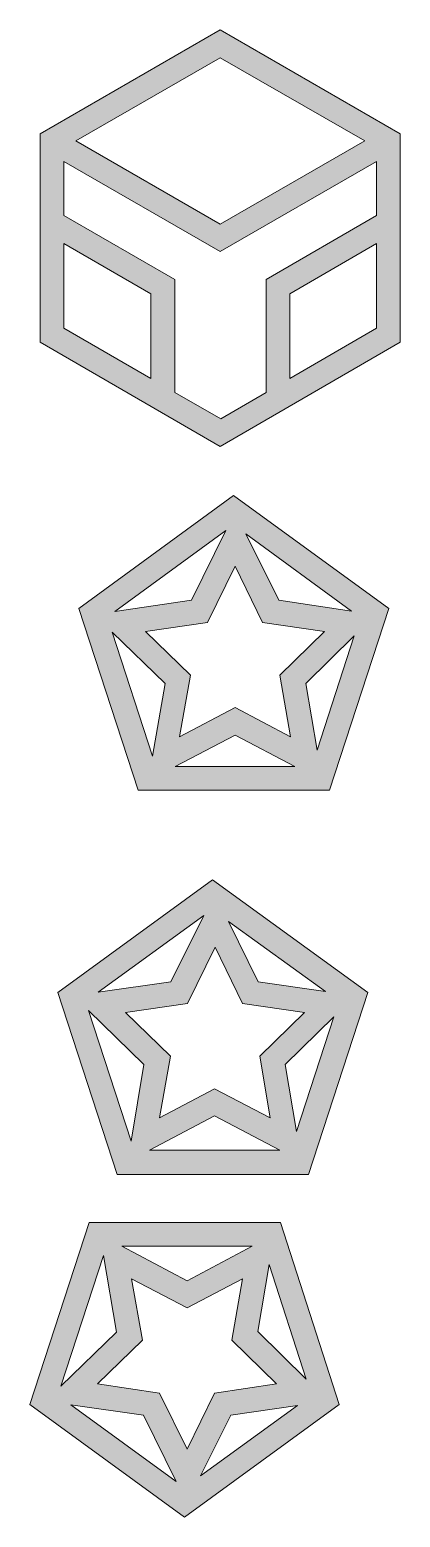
# Model space of a CAD drawing. Header units: millimetres. Extents: x -141 to 330, y -120 to 328.
# Drawn here: x 213.2 to 237.5, y -117.4 to -20.1 of the extents above; entities that cross this region are included whole.
import ezdxf

# ---------------------------------------------------------------- set-up
doc = ezdxf.new("R2010")
doc.units = ezdxf.units.MM
doc.header["$MEASUREMENT"] = 0
doc.layers.add('Layer 1', color=7, linetype='Continuous', lineweight=0)

msp = doc.modelspace()

# ---------------------------------------------------------------- hatches: boundary and pattern name
at = {"layer": 'Layer 1', "true_color": 0x231f20, "transparency": 33554687}
h = msp.add_hatch(color=250, dxfattribs=at)
h.dxf.hatch_style = 2
edge = h.paths.add_edge_path()
edge.add_spline(control_points=[(230.258, -42.933), (230.258, -42.933), (230.258, -37.394), (230.258, -37.394), (230.258, -37.394), (235.938, -34.114), (235.938, -34.114), (235.938, -34.114), (235.938, -39.652), (235.938, -39.652), (235.938, -39.652), (230.258, -42.933), (230.258, -42.933)], knot_values=[0, 0, 0, 0, 1, 1, 1, 2, 2, 2, 3, 3, 3, 4, 4, 4, 4], degree=3, periodic=0)
edge = h.paths.add_edge_path()
edge.add_spline(control_points=[(222.744, -43.85), (222.744, -43.85), (222.744, -36.477), (222.744, -36.477), (222.744, -36.477), (215.477, -32.279), (215.477, -32.279), (215.477, -32.279), (215.477, -28.751), (215.477, -28.751), (215.477, -28.751), (225.707, -34.643), (225.707, -34.643), (225.707, -34.643), (235.938, -28.751), (235.938, -28.751), (235.938, -28.751), (235.938, -32.279), (235.938, -32.279), (235.938, -32.279), (228.706, -36.477), (228.706, -36.477), (228.706, -36.477), (228.706, -43.85), (228.706, -43.85), (228.706, -43.85), (225.743, -45.579), (225.743, -45.579), (225.743, -45.579), (222.744, -43.85), (222.744, -43.85)], knot_values=[0, 0, 0, 0, 1, 1, 1, 2, 2, 2, 3, 3, 3, 4, 4, 4, 5, 5, 5, 6, 6, 6, 7, 7, 7, 8, 8, 8, 9, 9, 9, 10, 10, 10, 10], degree=3, periodic=0)
edge = h.paths.add_edge_path()
edge.add_spline(control_points=[(215.477, -34.114), (215.477, -34.114), (221.156, -37.394), (221.156, -37.394), (221.156, -37.394), (221.156, -42.933), (221.156, -42.933), (221.156, -42.933), (215.477, -39.652), (215.477, -39.652), (215.477, -39.652), (215.477, -34.114), (215.477, -34.114)], knot_values=[0, 0, 0, 0, 1, 1, 1, 2, 2, 2, 3, 3, 3, 4, 4, 4, 4], degree=3, periodic=0)
edge = h.paths.add_edge_path()
edge.add_spline(control_points=[(235.162, -27.411), (235.162, -27.411), (225.707, -32.844), (225.707, -32.844), (225.707, -32.844), (216.253, -27.411), (216.253, -27.411), (216.253, -27.411), (225.707, -21.978), (225.707, -21.978), (225.707, -21.978), (235.162, -27.411), (235.162, -27.411)], knot_values=[0, 0, 0, 0, 1, 1, 1, 2, 2, 2, 3, 3, 3, 4, 4, 4, 4], degree=3, periodic=0)
edge = h.paths.add_edge_path()
edge.add_spline(control_points=[(225.707, -20.144), (225.707, -20.144), (213.924, -26.952), (213.924, -26.952), (213.924, -26.952), (213.924, -40.569), (213.924, -40.569), (213.924, -40.569), (225.707, -47.378), (225.707, -47.378), (225.707, -47.378), (237.49, -40.569), (237.49, -40.569), (237.49, -40.569), (237.49, -26.952), (237.49, -26.952), (237.49, -26.952), (225.707, -20.144), (225.707, -20.144)], knot_values=[0, 0, 0, 0, 1, 1, 1, 2, 2, 2, 3, 3, 3, 4, 4, 4, 5, 5, 5, 6, 6, 6, 6], degree=3, periodic=0)
h = msp.add_hatch(color=250, dxfattribs=at)
h.dxf.hatch_style = 2
edge = h.paths.add_edge_path()
edge.add_spline(control_points=[(232.04, -67.239), (232.04, -67.239), (231.299, -62.865), (231.299, -62.865), (231.299, -62.865), (234.474, -59.761), (234.474, -59.761), (234.474, -59.761), (232.04, -67.239), (232.04, -67.239)], knot_values=[0, 0, 0, 0, 1, 1, 1, 2, 2, 2, 3, 3, 3, 3], degree=3, periodic=0)
edge = h.paths.add_edge_path()
edge.add_spline(control_points=[(218.634, -59.514), (218.634, -59.514), (222.091, -62.865), (222.091, -62.865), (222.091, -62.865), (221.28, -67.627), (221.28, -67.627), (221.28, -67.627), (218.634, -59.514), (218.634, -59.514)], knot_values=[0, 0, 0, 0, 1, 1, 1, 2, 2, 2, 3, 3, 3, 3], degree=3, periodic=0)
edge = h.paths.add_edge_path()
edge.add_spline(control_points=[(229.535, -57.432), (229.535, -57.432), (227.383, -53.093), (227.383, -53.093), (227.383, -53.093), (234.297, -58.138), (234.297, -58.138), (234.297, -58.138), (229.535, -57.432), (229.535, -57.432)], knot_values=[0, 0, 0, 0, 1, 1, 1, 2, 2, 2, 3, 3, 3, 3], degree=3, periodic=0)
edge = h.paths.add_edge_path()
edge.add_spline(control_points=[(218.81, -58.173), (218.81, -58.173), (226.078, -52.881), (226.078, -52.881), (226.078, -52.881), (223.82, -57.432), (223.82, -57.432), (223.82, -57.432), (218.81, -58.173), (218.81, -58.173)], knot_values=[0, 0, 0, 0, 1, 1, 1, 2, 2, 2, 3, 3, 3, 3], degree=3, periodic=0)
edge = h.paths.add_edge_path()
edge.add_spline(control_points=[(230.593, -68.298), (230.593, -68.298), (222.762, -68.298), (222.762, -68.298), (222.762, -68.298), (226.677, -66.252), (226.677, -66.252), (226.677, -66.252), (230.593, -68.298), (230.593, -68.298)], knot_values=[0, 0, 0, 0, 1, 1, 1, 2, 2, 2, 3, 3, 3, 3], degree=3, periodic=0)
edge = h.paths.add_edge_path()
edge.add_spline(control_points=[(230.311, -66.357), (230.311, -66.357), (226.677, -64.452), (226.677, -64.452), (226.677, -64.452), (223.044, -66.357), (223.044, -66.357), (223.044, -66.357), (223.749, -62.336), (223.749, -62.336), (223.749, -62.336), (220.821, -59.478), (220.821, -59.478), (220.821, -59.478), (224.878, -58.879), (224.878, -58.879), (224.878, -58.879), (226.677, -55.21), (226.677, -55.21), (226.677, -55.21), (228.477, -58.879), (228.477, -58.879), (228.477, -58.879), (232.534, -59.478), (232.534, -59.478), (232.534, -59.478), (229.605, -62.336), (229.605, -62.336), (229.605, -62.336), (230.311, -66.357), (230.311, -66.357)], knot_values=[0, 0, 0, 0, 1, 1, 1, 2, 2, 2, 3, 3, 3, 4, 4, 4, 5, 5, 5, 6, 6, 6, 7, 7, 7, 8, 8, 8, 9, 9, 9, 10, 10, 10, 10], degree=3, periodic=0)
edge = h.paths.add_edge_path()
edge.add_spline(control_points=[(226.572, -50.588), (226.572, -50.588), (216.447, -57.961), (216.447, -57.961), (216.447, -57.961), (220.327, -69.85), (220.327, -69.85), (220.327, -69.85), (232.851, -69.85), (232.851, -69.85), (232.851, -69.85), (236.732, -57.961), (236.732, -57.961), (236.732, -57.961), (226.572, -50.588), (226.572, -50.588)], knot_values=[0, 0, 0, 0, 1, 1, 1, 2, 2, 2, 3, 3, 3, 4, 4, 4, 5, 5, 5, 5], degree=3, periodic=0)
h = msp.add_hatch(color=250, dxfattribs=at)
h.dxf.hatch_style = 2
edge = h.paths.add_edge_path()
edge.add_spline(control_points=[(230.699, -92.146), (230.699, -92.146), (229.958, -87.771), (229.958, -87.771), (229.958, -87.771), (233.133, -84.667), (233.133, -84.667), (233.133, -84.667), (230.699, -92.146), (230.699, -92.146)], knot_values=[0, 0, 0, 0, 1, 1, 1, 2, 2, 2, 3, 3, 3, 3], degree=3, periodic=0)
edge = h.paths.add_edge_path()
edge.add_spline(control_points=[(217.082, -84.243), (217.082, -84.243), (220.715, -87.771), (220.715, -87.771), (220.715, -87.771), (219.869, -92.781), (219.869, -92.781), (219.869, -92.781), (217.082, -84.243), (217.082, -84.243)], knot_values=[0, 0, 0, 0, 1, 1, 1, 2, 2, 2, 3, 3, 3, 3], degree=3, periodic=0)
edge = h.paths.add_edge_path()
edge.add_spline(control_points=[(228.194, -82.374), (228.194, -82.374), (226.254, -78.422), (226.254, -78.422), (226.254, -78.422), (232.604, -83.009), (232.604, -83.009), (232.604, -83.009), (228.194, -82.374), (228.194, -82.374)], knot_values=[0, 0, 0, 0, 1, 1, 1, 2, 2, 2, 3, 3, 3, 3], degree=3, periodic=0)
edge = h.paths.add_edge_path()
edge.add_spline(control_points=[(217.717, -83.044), (217.717, -83.044), (224.631, -78.034), (224.631, -78.034), (224.631, -78.034), (222.479, -82.374), (222.479, -82.374), (222.479, -82.374), (217.717, -83.044), (217.717, -83.044)], knot_values=[0, 0, 0, 0, 1, 1, 1, 2, 2, 2, 3, 3, 3, 3], degree=3, periodic=0)
edge = h.paths.add_edge_path()
edge.add_spline(control_points=[(229.605, -93.38), (229.605, -93.38), (221.068, -93.38), (221.068, -93.38), (221.068, -93.38), (225.337, -91.122), (225.337, -91.122), (225.337, -91.122), (229.605, -93.38), (229.605, -93.38)], knot_values=[0, 0, 0, 0, 1, 1, 1, 2, 2, 2, 3, 3, 3, 3], degree=3, periodic=0)
edge = h.paths.add_edge_path()
edge.add_spline(control_points=[(228.97, -91.264), (228.97, -91.264), (225.337, -89.359), (225.337, -89.359), (225.337, -89.359), (221.738, -91.264), (221.738, -91.264), (221.738, -91.264), (222.444, -87.242), (222.444, -87.242), (222.444, -87.242), (219.516, -84.384), (219.516, -84.384), (219.516, -84.384), (223.573, -83.785), (223.573, -83.785), (223.573, -83.785), (225.372, -80.116), (225.372, -80.116), (225.372, -80.116), (227.171, -83.785), (227.171, -83.785), (227.171, -83.785), (231.228, -84.384), (231.228, -84.384), (231.228, -84.384), (228.3, -87.242), (228.3, -87.242), (228.3, -87.242), (228.97, -91.264), (228.97, -91.264)], knot_values=[0, 0, 0, 0, 1, 1, 1, 2, 2, 2, 3, 3, 3, 4, 4, 4, 5, 5, 5, 6, 6, 6, 7, 7, 7, 8, 8, 8, 9, 9, 9, 10, 10, 10, 10], degree=3, periodic=0)
edge = h.paths.add_edge_path()
edge.add_spline(control_points=[(225.196, -75.706), (225.196, -75.706), (215.071, -83.079), (215.071, -83.079), (215.071, -83.079), (218.952, -94.968), (218.952, -94.968), (218.952, -94.968), (231.475, -94.968), (231.475, -94.968), (231.475, -94.968), (235.356, -83.079), (235.356, -83.079), (235.356, -83.079), (225.196, -75.706), (225.196, -75.706)], knot_values=[0, 0, 0, 0, 1, 1, 1, 2, 2, 2, 3, 3, 3, 4, 4, 4, 5, 5, 5, 5], degree=3, periodic=0)
h = msp.add_hatch(color=250, dxfattribs=at)
h.dxf.hatch_style = 2
edge = h.paths.add_edge_path()
edge.add_spline(control_points=[(218.07, -100.259), (218.07, -100.259), (218.916, -105.269), (218.916, -105.269), (218.916, -105.269), (215.283, -108.797), (215.283, -108.797), (215.283, -108.797), (218.07, -100.259), (218.07, -100.259)], knot_values=[0, 0, 0, 0, 1, 1, 1, 2, 2, 2, 3, 3, 3, 3], degree=3, periodic=0)
edge = h.paths.add_edge_path()
edge.add_spline(control_points=[(231.334, -108.338), (231.334, -108.338), (228.159, -105.234), (228.159, -105.234), (228.159, -105.234), (228.9, -100.859), (228.9, -100.859), (228.9, -100.859), (231.334, -108.338), (231.334, -108.338)], knot_values=[0, 0, 0, 0, 1, 1, 1, 2, 2, 2, 3, 3, 3, 3], degree=3, periodic=0)
edge = h.paths.add_edge_path()
edge.add_spline(control_points=[(226.395, -110.702), (226.395, -110.702), (230.77, -110.067), (230.77, -110.067), (230.77, -110.067), (224.42, -114.653), (224.42, -114.653), (224.42, -114.653), (226.395, -110.702), (226.395, -110.702)], knot_values=[0, 0, 0, 0, 1, 1, 1, 2, 2, 2, 3, 3, 3, 3], degree=3, periodic=0)
edge = h.paths.add_edge_path()
edge.add_spline(control_points=[(220.68, -110.702), (220.68, -110.702), (222.832, -115.041), (222.832, -115.041), (222.832, -115.041), (215.918, -110.031), (215.918, -110.031), (215.918, -110.031), (220.68, -110.702), (220.68, -110.702)], knot_values=[0, 0, 0, 0, 1, 1, 1, 2, 2, 2, 3, 3, 3, 3], degree=3, periodic=0)
edge = h.paths.add_edge_path()
edge.add_spline(control_points=[(219.269, -99.66), (219.269, -99.66), (227.806, -99.66), (227.806, -99.66), (227.806, -99.66), (223.538, -101.917), (223.538, -101.917), (223.538, -101.917), (219.269, -99.66), (219.269, -99.66)], knot_values=[0, 0, 0, 0, 1, 1, 1, 2, 2, 2, 3, 3, 3, 3], degree=3, periodic=0)
edge = h.paths.add_edge_path()
edge.add_spline(control_points=[(219.904, -101.776), (219.904, -101.776), (223.538, -103.681), (223.538, -103.681), (223.538, -103.681), (227.171, -101.776), (227.171, -101.776), (227.171, -101.776), (226.466, -105.798), (226.466, -105.798), (226.466, -105.798), (229.394, -108.656), (229.394, -108.656), (229.394, -108.656), (225.337, -109.255), (225.337, -109.255), (225.337, -109.255), (223.538, -112.924), (223.538, -112.924), (223.538, -112.924), (221.738, -109.255), (221.738, -109.255), (221.738, -109.255), (217.682, -108.656), (217.682, -108.656), (217.682, -108.656), (220.61, -105.798), (220.61, -105.798), (220.61, -105.798), (219.904, -101.776), (219.904, -101.776)], knot_values=[0, 0, 0, 0, 1, 1, 1, 2, 2, 2, 3, 3, 3, 4, 4, 4, 5, 5, 5, 6, 6, 6, 7, 7, 7, 8, 8, 8, 9, 9, 9, 10, 10, 10, 10], degree=3, periodic=0)
edge = h.paths.add_edge_path()
edge.add_spline(control_points=[(229.641, -98.107), (229.641, -98.107), (217.117, -98.107), (217.117, -98.107), (217.117, -98.107), (213.237, -109.996), (213.237, -109.996), (213.237, -109.996), (223.361, -117.369), (223.361, -117.369), (223.361, -117.369), (233.486, -109.996), (233.486, -109.996), (233.486, -109.996), (229.641, -98.107), (229.641, -98.107)], knot_values=[0, 0, 0, 0, 1, 1, 1, 2, 2, 2, 3, 3, 3, 4, 4, 4, 5, 5, 5, 5], degree=3, periodic=0)

# ---------------------------------------------------------------- linework, layer by layer
at = {"layer": 'Layer 1'}
for points, knots in [([(225.707, -20.144), (225.707, -20.144), (213.924, -26.952), (213.924, -26.952), (213.924, -26.952), (213.924, -40.569), (213.924, -40.569), (213.924, -40.569), (225.707, -47.378), (225.707, -47.378), (225.707, -47.378), (237.49, -40.569), (237.49, -40.569), (237.49, -40.569), (237.49, -26.952), (237.49, -26.952), (237.49, -26.952), (225.707, -20.144), (225.707, -20.144)], [0, 0, 0, 0, 1, 1, 1, 2, 2, 2, 3, 3, 3, 4, 4, 4, 5, 5, 5, 6, 6, 6, 6]), ([(235.162, -27.411), (235.162, -27.411), (225.707, -32.844), (225.707, -32.844), (225.707, -32.844), (216.253, -27.411), (216.253, -27.411), (216.253, -27.411), (225.707, -21.978), (225.707, -21.978), (225.707, -21.978), (235.162, -27.411), (235.162, -27.411)], [0, 0, 0, 0, 1, 1, 1, 2, 2, 2, 3, 3, 3, 4, 4, 4, 4]), ([(222.744, -43.85), (222.744, -43.85), (222.744, -36.477), (222.744, -36.477), (222.744, -36.477), (215.477, -32.279), (215.477, -32.279), (215.477, -32.279), (215.477, -28.751), (215.477, -28.751), (215.477, -28.751), (225.707, -34.643), (225.707, -34.643), (225.707, -34.643), (235.938, -28.751), (235.938, -28.751), (235.938, -28.751), (235.938, -32.279), (235.938, -32.279), (235.938, -32.279), (228.706, -36.477), (228.706, -36.477), (228.706, -36.477), (228.706, -43.85), (228.706, -43.85), (228.706, -43.85), (225.743, -45.579), (225.743, -45.579), (225.743, -45.579), (222.744, -43.85), (222.744, -43.85)], [0, 0, 0, 0, 1, 1, 1, 2, 2, 2, 3, 3, 3, 4, 4, 4, 5, 5, 5, 6, 6, 6, 7, 7, 7, 8, 8, 8, 9, 9, 9, 10, 10, 10, 10]), ([(215.477, -34.114), (215.477, -34.114), (221.156, -37.394), (221.156, -37.394), (221.156, -37.394), (221.156, -42.933), (221.156, -42.933), (221.156, -42.933), (215.477, -39.652), (215.477, -39.652), (215.477, -39.652), (215.477, -34.114), (215.477, -34.114)], [0, 0, 0, 0, 1, 1, 1, 2, 2, 2, 3, 3, 3, 4, 4, 4, 4]), ([(230.258, -42.933), (230.258, -42.933), (230.258, -37.394), (230.258, -37.394), (230.258, -37.394), (235.938, -34.114), (235.938, -34.114), (235.938, -34.114), (235.938, -39.652), (235.938, -39.652), (235.938, -39.652), (230.258, -42.933), (230.258, -42.933)], [0, 0, 0, 0, 1, 1, 1, 2, 2, 2, 3, 3, 3, 4, 4, 4, 4]), ([(226.572, -50.588), (226.572, -50.588), (216.447, -57.961), (216.447, -57.961), (216.447, -57.961), (220.327, -69.85), (220.327, -69.85), (220.327, -69.85), (232.851, -69.85), (232.851, -69.85), (232.851, -69.85), (236.732, -57.961), (236.732, -57.961), (236.732, -57.961), (226.572, -50.588), (226.572, -50.588)], [0, 0, 0, 0, 1, 1, 1, 2, 2, 2, 3, 3, 3, 4, 4, 4, 5, 5, 5, 5]), ([(218.81, -58.173), (218.81, -58.173), (226.078, -52.881), (226.078, -52.881), (226.078, -52.881), (223.82, -57.432), (223.82, -57.432), (223.82, -57.432), (218.81, -58.173), (218.81, -58.173)], [0, 0, 0, 0, 1, 1, 1, 2, 2, 2, 3, 3, 3, 3]), ([(229.535, -57.432), (229.535, -57.432), (227.383, -53.093), (227.383, -53.093), (227.383, -53.093), (234.297, -58.138), (234.297, -58.138), (234.297, -58.138), (229.535, -57.432), (229.535, -57.432)], [0, 0, 0, 0, 1, 1, 1, 2, 2, 2, 3, 3, 3, 3]), ([(230.311, -66.357), (230.311, -66.357), (226.677, -64.452), (226.677, -64.452), (226.677, -64.452), (223.044, -66.357), (223.044, -66.357), (223.044, -66.357), (223.749, -62.336), (223.749, -62.336), (223.749, -62.336), (220.821, -59.478), (220.821, -59.478), (220.821, -59.478), (224.878, -58.879), (224.878, -58.879), (224.878, -58.879), (226.677, -55.21), (226.677, -55.21), (226.677, -55.21), (228.477, -58.879), (228.477, -58.879), (228.477, -58.879), (232.534, -59.478), (232.534, -59.478), (232.534, -59.478), (229.605, -62.336), (229.605, -62.336), (229.605, -62.336), (230.311, -66.357), (230.311, -66.357)], [0, 0, 0, 0, 1, 1, 1, 2, 2, 2, 3, 3, 3, 4, 4, 4, 5, 5, 5, 6, 6, 6, 7, 7, 7, 8, 8, 8, 9, 9, 9, 10, 10, 10, 10]), ([(218.634, -59.514), (218.634, -59.514), (222.091, -62.865), (222.091, -62.865), (222.091, -62.865), (221.28, -67.627), (221.28, -67.627), (221.28, -67.627), (218.634, -59.514), (218.634, -59.514)], [0, 0, 0, 0, 1, 1, 1, 2, 2, 2, 3, 3, 3, 3]), ([(232.04, -67.239), (232.04, -67.239), (231.299, -62.865), (231.299, -62.865), (231.299, -62.865), (234.474, -59.761), (234.474, -59.761), (234.474, -59.761), (232.04, -67.239), (232.04, -67.239)], [0, 0, 0, 0, 1, 1, 1, 2, 2, 2, 3, 3, 3, 3]), ([(230.593, -68.298), (230.593, -68.298), (222.762, -68.298), (222.762, -68.298), (222.762, -68.298), (226.677, -66.252), (226.677, -66.252), (226.677, -66.252), (230.593, -68.298), (230.593, -68.298)], [0, 0, 0, 0, 1, 1, 1, 2, 2, 2, 3, 3, 3, 3]), ([(225.196, -75.706), (225.196, -75.706), (215.071, -83.079), (215.071, -83.079), (215.071, -83.079), (218.952, -94.968), (218.952, -94.968), (218.952, -94.968), (231.475, -94.968), (231.475, -94.968), (231.475, -94.968), (235.356, -83.079), (235.356, -83.079), (235.356, -83.079), (225.196, -75.706), (225.196, -75.706)], [0, 0, 0, 0, 1, 1, 1, 2, 2, 2, 3, 3, 3, 4, 4, 4, 5, 5, 5, 5]), ([(217.717, -83.044), (217.717, -83.044), (224.631, -78.034), (224.631, -78.034), (224.631, -78.034), (222.479, -82.374), (222.479, -82.374), (222.479, -82.374), (217.717, -83.044), (217.717, -83.044)], [0, 0, 0, 0, 1, 1, 1, 2, 2, 2, 3, 3, 3, 3]), ([(228.194, -82.374), (228.194, -82.374), (226.254, -78.422), (226.254, -78.422), (226.254, -78.422), (232.604, -83.009), (232.604, -83.009), (232.604, -83.009), (228.194, -82.374), (228.194, -82.374)], [0, 0, 0, 0, 1, 1, 1, 2, 2, 2, 3, 3, 3, 3]), ([(228.97, -91.264), (228.97, -91.264), (225.337, -89.359), (225.337, -89.359), (225.337, -89.359), (221.738, -91.264), (221.738, -91.264), (221.738, -91.264), (222.444, -87.242), (222.444, -87.242), (222.444, -87.242), (219.516, -84.384), (219.516, -84.384), (219.516, -84.384), (223.573, -83.785), (223.573, -83.785), (223.573, -83.785), (225.372, -80.116), (225.372, -80.116), (225.372, -80.116), (227.171, -83.785), (227.171, -83.785), (227.171, -83.785), (231.228, -84.384), (231.228, -84.384), (231.228, -84.384), (228.3, -87.242), (228.3, -87.242), (228.3, -87.242), (228.97, -91.264), (228.97, -91.264)], [0, 0, 0, 0, 1, 1, 1, 2, 2, 2, 3, 3, 3, 4, 4, 4, 5, 5, 5, 6, 6, 6, 7, 7, 7, 8, 8, 8, 9, 9, 9, 10, 10, 10, 10]), ([(217.082, -84.243), (217.082, -84.243), (220.715, -87.771), (220.715, -87.771), (220.715, -87.771), (219.869, -92.781), (219.869, -92.781), (219.869, -92.781), (217.082, -84.243), (217.082, -84.243)], [0, 0, 0, 0, 1, 1, 1, 2, 2, 2, 3, 3, 3, 3]), ([(230.699, -92.146), (230.699, -92.146), (229.958, -87.771), (229.958, -87.771), (229.958, -87.771), (233.133, -84.667), (233.133, -84.667), (233.133, -84.667), (230.699, -92.146), (230.699, -92.146)], [0, 0, 0, 0, 1, 1, 1, 2, 2, 2, 3, 3, 3, 3]), ([(229.605, -93.38), (229.605, -93.38), (221.068, -93.38), (221.068, -93.38), (221.068, -93.38), (225.337, -91.122), (225.337, -91.122), (225.337, -91.122), (229.605, -93.38), (229.605, -93.38)], [0, 0, 0, 0, 1, 1, 1, 2, 2, 2, 3, 3, 3, 3]), ([(229.641, -98.107), (229.641, -98.107), (217.117, -98.107), (217.117, -98.107), (217.117, -98.107), (213.237, -109.996), (213.237, -109.996), (213.237, -109.996), (223.361, -117.369), (223.361, -117.369), (223.361, -117.369), (233.486, -109.996), (233.486, -109.996), (233.486, -109.996), (229.641, -98.107), (229.641, -98.107)], [0, 0, 0, 0, 1, 1, 1, 2, 2, 2, 3, 3, 3, 4, 4, 4, 5, 5, 5, 5]), ([(219.269, -99.66), (219.269, -99.66), (227.806, -99.66), (227.806, -99.66), (227.806, -99.66), (223.538, -101.917), (223.538, -101.917), (223.538, -101.917), (219.269, -99.66), (219.269, -99.66)], [0, 0, 0, 0, 1, 1, 1, 2, 2, 2, 3, 3, 3, 3]), ([(218.07, -100.259), (218.07, -100.259), (218.916, -105.269), (218.916, -105.269), (218.916, -105.269), (215.283, -108.797), (215.283, -108.797), (215.283, -108.797), (218.07, -100.259), (218.07, -100.259)], [0, 0, 0, 0, 1, 1, 1, 2, 2, 2, 3, 3, 3, 3]), ([(231.334, -108.338), (231.334, -108.338), (228.159, -105.234), (228.159, -105.234), (228.159, -105.234), (228.9, -100.859), (228.9, -100.859), (228.9, -100.859), (231.334, -108.338), (231.334, -108.338)], [0, 0, 0, 0, 1, 1, 1, 2, 2, 2, 3, 3, 3, 3]), ([(219.904, -101.776), (219.904, -101.776), (223.538, -103.681), (223.538, -103.681), (223.538, -103.681), (227.171, -101.776), (227.171, -101.776), (227.171, -101.776), (226.466, -105.798), (226.466, -105.798), (226.466, -105.798), (229.394, -108.656), (229.394, -108.656), (229.394, -108.656), (225.337, -109.255), (225.337, -109.255), (225.337, -109.255), (223.538, -112.924), (223.538, -112.924), (223.538, -112.924), (221.738, -109.255), (221.738, -109.255), (221.738, -109.255), (217.682, -108.656), (217.682, -108.656), (217.682, -108.656), (220.61, -105.798), (220.61, -105.798), (220.61, -105.798), (219.904, -101.776), (219.904, -101.776)], [0, 0, 0, 0, 1, 1, 1, 2, 2, 2, 3, 3, 3, 4, 4, 4, 5, 5, 5, 6, 6, 6, 7, 7, 7, 8, 8, 8, 9, 9, 9, 10, 10, 10, 10]), ([(220.68, -110.702), (220.68, -110.702), (222.832, -115.041), (222.832, -115.041), (222.832, -115.041), (215.918, -110.031), (215.918, -110.031), (215.918, -110.031), (220.68, -110.702), (220.68, -110.702)], [0, 0, 0, 0, 1, 1, 1, 2, 2, 2, 3, 3, 3, 3]), ([(226.395, -110.702), (226.395, -110.702), (230.77, -110.067), (230.77, -110.067), (230.77, -110.067), (224.42, -114.653), (224.42, -114.653), (224.42, -114.653), (226.395, -110.702), (226.395, -110.702)], [0, 0, 0, 0, 1, 1, 1, 2, 2, 2, 3, 3, 3, 3])]:
    msp.add_open_spline(points, degree=3, knots=knots, dxfattribs=at)

doc.saveas('drawing.dxf')
